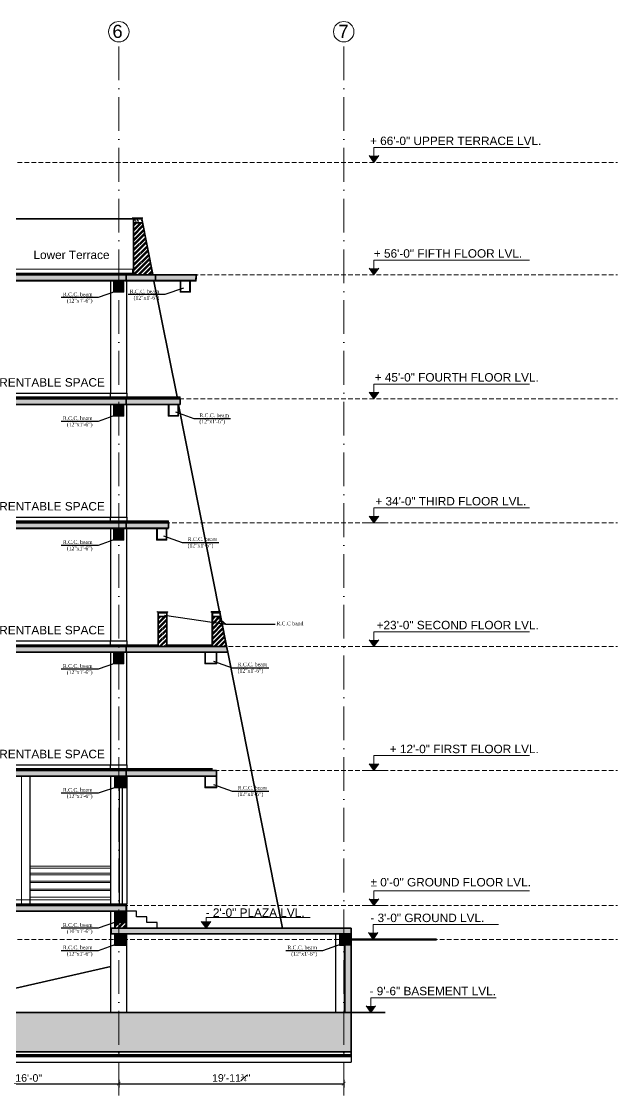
# Model space of a CAD drawing. Header units: inches. Extents: x 10755 to 33653, y -10992 to 10708.
# Drawn here: x 21695 to 22330, y 1486 to 2631 of the extents above; entities that cross this region are included whole.
import ezdxf

# ---------------------------------------------------------------- set-up
doc = ezdxf.new("R2010")
doc.units = ezdxf.units.IN
doc.header["$MEASUREMENT"] = 0
doc.linetypes.add('ACAD_ISO10W100', pattern=[18, 12, -3, 0, -3])
doc.linetypes.add('DASHED', pattern=[0.75, 0.5, -0.25])
for name, color, linetype, lineweight in [('arrow', 4, 'Continuous', 9), ('Border line inside', 222, 'Continuous', 50), ('centerline', 9, 'ACAD_ISO10W100', 5), ('col', 1, 'Continuous', 30), ('dimension center - 8', 134, 'Continuous', 13), ('dimension inter - 8', 6, 'Continuous', 13), ('door', 15, 'Continuous', 18), ('Elevation 1', 21, 'Continuous', 25), ('elevation2', 151, 'Continuous', 18), ('elevation3', 122, 'Continuous', 25), ('elevation4', 202, 'Continuous', 35), ('hatch', 33, 'Continuous', 5), ('hatch 2', 8, 'Continuous', 13), ('hatch- brick', 21, 'Continuous', 5), ('hatch- rcc', 252, 'Continuous', 5), ('hatch3', 43, 'Continuous', 5), ('Pillar', 11, 'Continuous', 25), ('PLASTER', 50, 'Continuous', 9), ('railing', 33, 'Continuous', 15), ('stair', 3, 'Continuous', 15), ('STAIRCASE', 143, 'Continuous', 15), ('text-1-4', 6, 'Continuous', 13), ('title text 1', 113, 'Continuous', 25), ('txt', 7, 'Continuous', 15), ('wall', 1, 'Continuous', 35)]:
    doc.layers.add(name, color=color, linetype=linetype, lineweight=lineweight)
doc.layers.add('T-TEXT', color=230, linetype='Continuous')
doc.layers.get('dimension inter - 8').off()
doc.styles.add('arial', font='arial.ttf')
doc.styles.add('Prajwal', font='stylu.ttf', dxfattribs={"height": 9})
doc.styles.get("Standard").update_dxf_attribs({"font": 'arial.ttf'})
doc.styles.add('suren', font='times.ttf', dxfattribs={"height": 4})
doc.dimstyles.new('1-4(p) arrow', dxfattribs={"dimtxt": 4, "dimasz": 4, "dimexe": 0, "dimexo": 0, "dimgap": 2, "dimtad": 1, "dimdec": 3, "dimzin": 0, "dimdsep": 46, "dimlunit": 4, "dimtxsty": 'arial', "dimblk": 'DOT', "dimcen": 0, "dimclrd": 4, "dimclre": 3, "dimclrt": 6, "dimadec": 0, "dimazin": 0, "dimtfac": 0.5, "dimtdec": 3, "dimtix": 1, "dimtofl": 0, "dimtmove": 0, "dimatfit": 3, "dimfxl": 0, "dimtolj": 1, "dimtzin": 0, "dimlwe": -1, "dimarcsym": 0})
doc.dimstyles.new('S8', dxfattribs={"dimscale": 8, "dimtxt": 1, "dimasz": 0.5, "dimexe": 0.5, "dimexo": 0.5, "dimgap": 0.25, "dimtad": 1, "dimzin": 3, "dimdsep": 46, "dimlunit": 4, "dimtxsty": 'Standard', "dimblk": 'ARCHTICK', "dimcen": 0, "dimclrd": 256, "dimclre": 256, "dimclrt": 6, "dimadec": 0, "dimazin": 0, "dimtfac": 0.5, "dimtix": 1, "dimtmove": 1, "dimatfit": 3, "dimfxl": 0.5, "dimfxlon": 1, "dimfrac": 1, "dimtolj": 1, "dimtzin": 0, "dimarcsym": 1})

# ---------------------------------------------------------------- blocks, each defined once
blk = doc.blocks.new('wewerr')
at = {"layer": 'hatch', "linetype": 'Continuous', "ltscale": 30}
for points in [[(193533.8, -5219.8), (193523.8, -5219.8), (193523.8, -5231.8), (193533.8, -5231.8)], [(193683.8, -5219.8), (193673.8, -5219.8), (193673.8, -5231.8), (193683.8, -5231.8)], [(193899.8, -5219.8), (193889.8, -5219.8), (193889.8, -5231.8), (193899.8, -5231.8)], [(194084.8, -5219.8), (194074.8, -5219.8), (194074.8, -5231.8), (194084.8, -5231.8)], [(194324.8, -5219.8), (194314.8, -5219.8), (194314.8, -5231.8), (194324.8, -5231.8)], [(194516.8, -5219.8), (194506.8, -5219.8), (194506.8, -5231.8), (194516.8, -5231.8)]]:
    blk.add_hatch(color=256, dxfattribs=at).paths.add_polyline_path(points)
at = {"layer": 'hatch 2', "linetype": 'Continuous', "ltscale": 30}
blk.add_hatch(color=256, dxfattribs=at).paths.add_polyline_path([(194519.8, -5219.8), (194519.8, -5213.8), (193520.8, -5213.8), (193520.8, -5219.8)])
h = blk.add_hatch(dxfattribs=at)
h.set_pattern_fill('ANSI32', color=256, scale=10, style=0)
h.set_pattern_definition([(45, (172868.0908, -7178.3252), (-2.6516504, 2.6516504), []), (45, (172869.8586, -7178.3252), (-2.6516504, 2.6516504), [])])
h.paths.add_polyline_path([(193528.8, -5231.8), (193523.8, -5231.8), (193523.8, -5218.8), (193520.8, -5218.8), (193520.8, -5345.8), (193528.8, -5345.8)])
h = blk.add_hatch(dxfattribs=at)
h.set_pattern_fill('ANSI32', color=256, scale=10, style=0)
h.set_pattern_definition([(45, (-2e-05, 421.004), (-2.65165043, 2.65165043), []), (45, (1.7677, 421.004), (-2.65165043, 2.65165043), [])])
h.paths.add_polyline_path([(193812, -5249.3), (193821, -5249.3), (193821, -5219.8), (193812, -5219.8)])
at = {"layer": 'door', "ltscale": 30}
for p, q in [((194080.4, -5343.8), (194080.4, -5231.8)), ((194082.4, -5343.8), (194082.4, -5231.8)), ((193815.5, -5343.8), (193815.5, -5253.3)), ((193817.5, -5343.8), (193817.5, -5253.3))]:
    blk.add_line(p, q, dxfattribs=at)
at = {"layer": 'Elevation 1'}
blk.add_lwpolyline([(193832.6, -5343.8), (193832.6, -5255.8), (193878.1, -5255.8), (193878.1, -5343.8)], dxfattribs=at)
at = {"layer": 'elevation3', "linetype": 'Continuous'}
for p, q in [((193832.6, -5255.8), (193832.6, -5343.8)), ((193878.1, -5255.8), (193878.1, -5343.8))]:
    blk.add_line(p, q, dxfattribs=at)
at = {"layer": 'hatch 2', "ltscale": 30}
blk.add_circle((193802, -5287.1), 7.47, dxfattribs=at)
blk.add_circle((193802, -5287.1), 7.47, dxfattribs=at)
at = {"layer": 'Pillar', "linetype": 'Continuous', "ltscale": 30}
for p, q in [((193537.3, -5339.8), (193537.3, -5219.8)), ((193670.3, -5339.8), (193670.3, -5219.8)), ((193687.3, -5339.8), (193687.3, -5219.8)), ((193886.3, -5339.8), (193886.3, -5219.8)), ((193903.3, -5301.8), (193903.3, -5219.8)), ((194086.3, -5220.3), (194086.3, -5343.8)), ((194114.3, -5343.8), (194114.3, -5220.3)), ((194311.3, -5343.8), (194311.3, -5219.8)), ((194328.3, -5339.8), (194328.3, -5219.8)), ((194503.3, -5339.8), (194503.3, -5219.8)), ((194520.3, -5339.8), (194520.3, -5219.8)), ((194076.3, -5232.3), (194076.3, -5343.8)), ((194071.3, -5339.8), (194071.3, -5262.8)), ((193530.8, -5339.8), (193811.5, -5339.8)), ((193537.8, -5343.8), (193537.8, -5339.8)), ((193669.8, -5343.8), (193669.8, -5339.8)), ((193687.8, -5343.8), (193687.8, -5339.8)), ((193821.5, -5339.8), (193832.6, -5339.8)), ((193878.1, -5339.8), (193897.8, -5339.8)), ((193885.8, -5343.8), (193885.8, -5339.8)), ((193959.8, -5339.8), (194076.3, -5339.8)), ((194070.8, -5343.8), (194070.8, -5339.8)), ((194086.3, -5339.8), (194114.3, -5339.8)), ((194311.3, -5339.8), (194328.8, -5339.8)), ((194328.8, -5343.8), (194328.8, -5339.8)), ((194328.8, -5339.8), (194520.8, -5339.8)), ((194502.8, -5343.8), (194502.8, -5339.8)), ((194520.8, -5343.8), (194520.8, -5339.8))]:
    blk.add_line(p, q, dxfattribs=at)
at = {"layer": 'PLASTER', "linetype": 'Continuous', "ltscale": 30}
blk.add_line((193811.5, -5253.8), (193821.5, -5253.8), dxfattribs=at)
for points in [[(193520.3, -5220.3), (193520.3, -5345.8)], [(193530.3, -5343.8), (193530.3, -5232.3), (193534.3, -5232.3), (193534.3, -5220.3), (193673.3, -5220.3), (193673.3, -5232.3), (193684.3, -5232.3), (193684.3, -5220.3), (193811.5, -5220.3), (193811.5, -5343.8)], [(193821.5, -5343.8), (193821.5, -5220.3), (193889.3, -5220.3), (193889.3, -5232.3), (193900.3, -5232.3), (193900.3, -5220.3), (194074.3, -5220.3), (194074.3, -5232.3), (194085.3, -5232.3), (194085.3, -5220.3), (194091.3, -5220.3), (194091.3, -5220.3), (194104.3, -5220.3), (194104.3, -5220.3), (194314.3, -5220.3), (194314.3, -5232.3), (194325.3, -5232.3), (194325.3, -5220.3), (194506.3, -5220.3), (194506.3, -5232.3), (194517.3, -5232.3), (194517.3, -5220.3)]]:
    blk.add_lwpolyline(points, dxfattribs=at)
at = {"layer": 'stair', "ltscale": 5}
for p, q in [((193529.8, -5343.8), (194520.8, -5343.8)), ((193529.8, -5344.8), (194520.8, -5344.8))]:
    blk.add_line(p, q, dxfattribs=at)
blk.add_lwpolyline([(193530.8, -5343.8), (193530.3, -5343.8), (193530.3, -5339.8), (193530.8, -5339.8)], close=True, dxfattribs=at)
at = {"layer": 'STAIRCASE', "linetype": 'Continuous', "ltscale": 30}
for p, q in [((194014.8, -5219.8), (194014.8, -5262.8)), ((194014.8, -5262.8), (194014.8, -5265.1)), ((193897.8, -5301.8), (193897.8, -5343.8)), ((193959.8, -5301.8), (193897.8, -5301.8)), ((193959.8, -5309.1), (193897.8, -5309.1)), ((193959.8, -5301.8), (193959.8, -5343.8)), ((193959.8, -5316.5), (193897.8, -5316.5)), ((193959.8, -5323.8), (193897.8, -5323.8)), ((193959.8, -5331.1), (193897.8, -5331.1)), ((193959.8, -5338.5), (193897.8, -5338.5))]:
    blk.add_line(p, q, dxfattribs=at)
for points in [[(193959.8, -5307.8), (194027.3, -5262.8), (194076.3, -5262.8)], [(194014.8, -5265.1), (194014.8, -5257.8), (194076.3, -5257.8), (194076.3, -5257.8)], [(193992.8, -5279.8), (193992.8, -5272.5), (194003.8, -5272.5), (194003.8, -5272.5)], [(194003.8, -5272.5), (194003.8, -5265.1), (194014.8, -5265.1), (194014.8, -5265.1)], [(193970.8, -5294.5), (193970.8, -5287.1), (193981.8, -5287.1), (193981.8, -5287.1)], [(193981.8, -5287.1), (193981.8, -5279.8), (193992.8, -5279.8), (193992.8, -5279.8)], [(193959.8, -5301.8), (193959.8, -5294.5), (193970.8, -5294.5), (193970.8, -5294.5)]]:
    blk.add_lwpolyline(points, dxfattribs=at)
at = {"layer": 'wall', "linetype": 'Continuous', "ltscale": 30}
for p, q in [((193520.8, -5213.8), (193902.8, -5213.8)), ((193902.8, -5213.8), (194519.8, -5213.8)), ((194071.8, -5213.8), (194519.8, -5213.8)), ((193520.8, -5345.8), (193520.8, -5219.8)), ((193523.8, -5219.8), (193520.8, -5219.8)), ((193533.8, -5219.8), (194519.8, -5219.8)), ((193812, -5219.8), (193812, -5253.3)), ((193821, -5219.8), (193821, -5253.3)), ((193531.8, -5231.8), (193523.8, -5231.8)), ((193529.8, -5345.8), (193529.8, -5231.7)), ((193812, -5249.3), (193821, -5249.3)), ((193812, -5253.3), (193821, -5253.3)), ((193520.8, -5345.8), (193529.8, -5345.8))]:
    blk.add_line(p, q, dxfattribs=at)
blk.add_lwpolyline([(193533.8, -5219.8), (193533.8, -5231.8), (193523.8, -5231.8), (193523.8, -5219.8)], dxfattribs=at)
for points in [[(193673.8, -5219.8), (193683.8, -5219.8), (193683.8, -5231.8), (193673.8, -5231.8)], [(193889.8, -5219.8), (193899.8, -5219.8), (193899.8, -5231.8), (193889.8, -5231.8)], [(194074.8, -5219.8), (194084.8, -5219.8), (194084.8, -5231.8), (194074.8, -5231.8)], [(194314.8, -5219.8), (194324.8, -5219.8), (194324.8, -5231.8), (194314.8, -5231.8)], [(194506.8, -5219.8), (194516.8, -5219.8), (194516.8, -5231.8), (194506.8, -5231.8)]]:
    blk.add_lwpolyline(points, close=True, dxfattribs=at)
at = {"layer": 'title text 1', "insert": (193796.5, -5282.9), "char_height": 7, "width": 6.48014975013211e-13, "attachment_point": 1, "rotation": 359.9563, "style": 'Prajwal'}
blk.add_mtext('\\pi-5.632;{\\fArial|b0|i0|c0|p34;D4}', dxfattribs=at)
blk.add_mtext('\\pi-5.632;{\\fArial|b0|i0|c0|p34;D4}', dxfattribs=at)
at = {"layer": 'txt', "linetype": 'Continuous', "char_height": 9, "attachment_point": 2, "style": 'arial'}
for s, insert, width in [('RENTABLE SPACE', (193633.2, -5323.3), 112.664), ('LIFT', (193852.8, -5322.1), 40.925), ('RENTABLE SPACE', (194440.7, -5323.8), 178.664)]:
    blk.add_mtext(s, dxfattribs=dict(at, insert=insert, width=width))
blk = doc.blocks.new('_Dot')
at = {"color": 0, "linetype": 'ByBlock', "lineweight": -2}
blk.add_line((-0.5, 0), (-1, 0), dxfattribs=at)
at = {"color": 0, "linetype": 'ByBlock', "const_width": 0.5}
blk.add_lwpolyline([(-0.25, 0, 1), (0.25, 0, 1)], format="xyb", close=True, dxfattribs=at)
blk = doc.blocks.new('_ArchTick')
at = {"color": 0, "const_width": 0.15}
blk.add_lwpolyline([(-0.5, -0.5), (0.5, 0.5)], dxfattribs=at)
blk = doc.blocks.new('*D3291')
at = {"layer": 'Defpoints', "color": 0, "transparency": 16777216}
for p in [(21606.5, 1511.6), (21798.5, 1514.5), (21798.5, 1498.7)]:
    blk.add_point(p, dxfattribs=at)
at = {"layer": 'dimension center - 8', "lineweight": -2, "transparency": 16777216}
for p, q in [((21606.5, 1502.7), (21606.5, 1494.7)), ((21798.5, 1502.7), (21798.5, 1494.7)), ((21606.5, 1498.7), (21798.5, 1498.7))]:
    blk.add_line(p, q, dxfattribs=at)
at = {"layer": 'dimension center - 8', "lineweight": -2, "transparency": 16777216, "xscale": 4, "yscale": 4, "zscale": 4, "rotation": 180}
blk.add_blockref('_ArchTick', (21606.5, 1498.7), dxfattribs=at)
at = {"layer": 'dimension center - 8', "lineweight": -2, "transparency": 16777216, "xscale": 4, "yscale": 4, "zscale": 4}
blk.add_blockref('_ArchTick', (21798.5, 1498.7), dxfattribs=at)
at = {"layer": 'dimension center - 8', "color": 6, "transparency": 16777216, "insert": (21702.5, 1504.8), "char_height": 8, "attachment_point": 5}
blk.add_mtext('\\A1;16\'-0"', dxfattribs=at)
blk = doc.blocks.new('*D3292')
at = {"layer": 'Defpoints', "color": 0, "transparency": 16777216}
for p in [(21798.5, 1514.5), (22038.1, 1511.5), (22038.1, 1498.7)]:
    blk.add_point(p, dxfattribs=at)
at = {"layer": 'dimension center - 8', "lineweight": -2, "transparency": 16777216}
for p, q in [((21798.5, 1502.7), (21798.5, 1494.7)), ((22038.1, 1502.7), (22038.1, 1494.7)), ((21798.5, 1498.7), (22038.1, 1498.7))]:
    blk.add_line(p, q, dxfattribs=at)
at = {"layer": 'dimension center - 8', "lineweight": -2, "transparency": 16777216, "xscale": 4, "yscale": 4, "zscale": 4, "rotation": 180}
blk.add_blockref('_ArchTick', (21798.5, 1498.7), dxfattribs=at)
at = {"layer": 'dimension center - 8', "lineweight": -2, "transparency": 16777216, "xscale": 4, "yscale": 4, "zscale": 4}
blk.add_blockref('_ArchTick', (22038.1, 1498.7), dxfattribs=at)
at = {"layer": 'dimension center - 8', "color": 6, "transparency": 16777216, "insert": (21918.3, 1504.8), "char_height": 8, "attachment_point": 5}
blk.add_mtext('\\A1;19\'-11{\\H0.500000x;\\S3#4;}"', dxfattribs=at)
blk = doc.blocks.new('edge b')
at = {"layer": 'PLASTER', "linetype": 'Continuous', "ltscale": 30}
blk.add_lwpolyline([(21837, 2076.7), (21837, 2064.7), (21826, 2064.7), (21826, 2076.7)], dxfattribs=at)
at = {"layer": 'wall', "linetype": 'Continuous', "ltscale": 30}
blk.add_lwpolyline([(21826.5, 2077.2), (21836.5, 2077.2), (21836.5, 2065.2), (21826.5, 2065.2), (21826.5, 2077.2)], dxfattribs=at)

msp = doc.modelspace()

# ---------------------------------------------------------------- hatches: boundary and pattern name
at = {"layer": 'hatch', "linetype": 'Continuous', "ltscale": 30}
for points in [[(21806.459, 1826.522), (21794.459, 1826.522), (21794.459, 1814.522), (21806.459, 1814.522)], [(21806.459, 1682.522), (21794.459, 1682.522), (21794.459, 1670.522), (21806.459, 1670.522)], [(21806.459, 1658.522), (21794.459, 1658.522), (21794.459, 1646.522), (21806.459, 1646.522)], [(22046.128, 1658.522), (22034.128, 1658.522), (22034.128, 1646.522), (22046.128, 1646.522)]]:
    msp.add_hatch(color=256, dxfattribs=at).paths.add_polyline_path(points)
at = {"layer": 'hatch'}
h = msp.add_hatch(color=256, dxfattribs=at)
h.dxf.hatch_style = 1
h.paths.add_polyline_path([(20807.459, 1574.522), (20807.459, 1532.522), (22046.128, 1532.522), (22046.128, 1574.522)])
at = {"layer": 'hatch 2', "ltscale": 30}
for points in [[(22065.253, 2487.646), (22075.332, 2487.646), (22070.292, 2480.522)], [(22065.253, 2367.646), (22075.332, 2367.646), (22070.292, 2360.522)], [(22065.253, 2235.646), (22075.332, 2235.646), (22070.292, 2228.522)], [(22065.253, 2103.646), (22075.332, 2103.646), (22070.292, 2096.522)], [(22065.253, 1971.646), (22075.332, 1971.646), (22070.292, 1964.522)], [(22065.253, 1839.646), (22075.332, 1839.646), (22070.292, 1832.522)], [(22065.253, 1695.646), (22075.331, 1695.646), (22070.292, 1688.522)], [(21886.342, 1671.646), (21896.42, 1671.646), (21891.381, 1664.522)], [(22064.42, 1659.646), (22074.498, 1659.646), (22069.459, 1652.522)], [(22062.029, 1581.646), (22072.108, 1581.646), (22067.069, 1574.522)]]:
    msp.add_hatch(color=256, dxfattribs=at).paths.add_polyline_path(points)
at = {"layer": 'hatch 2', "linetype": 'Continuous', "ltscale": 30}
for points in [[(21837.711, 2354.522), (21837.711, 2360.522), (21806.459, 2360.522), (21806.459, 2354.522)], [(21880.392, 2354.531), (21880.959, 2360.522), (21837.711, 2360.522), (21837.711, 2354.522)], [(21863.967, 2222.522), (21863.967, 2228.522), (21806.459, 2228.522), (21806.459, 2222.522)], [(21851.467, 2090.522), (21851.467, 2096.522), (21806.459, 2096.522), (21806.459, 2090.522)], [(21806.459, 1964.522), (21806.459, 1958.522), (21843.459, 1958.522), (21914.459, 1958.522), (21913.27, 1964.522)], [(21806.459, 1826.522), (21806.459, 1832.522), (20807.459, 1832.522), (20807.459, 1826.522)], [(21806.459, 1832.522), (21806.459, 1826.522), (21902.459, 1826.522), (21902.459, 1832.522)], [(20807.459, 1688.522), (20807.459, 1682.762), (21189.459, 1682.403), (21789.959, 1682.642), (21789.959, 1688.522)], [(21806.459, 1688.522), (21795.459, 1688.522), (21789.896, 1688.522), (21789.896, 1682.522), (21806.459, 1682.522)], [(22046.128, 1664.522), (21790.459, 1664.522), (21790.459, 1658.522), (22046.128, 1658.522)]]:
    msp.add_hatch(color=256, dxfattribs=at).paths.add_polyline_path(points)
h = msp.add_hatch(dxfattribs=at)
h.set_pattern_fill('ANSI32', color=256, scale=10, style=0)
h.paths.add_polyline_path([(21840.553, 1964.522), (21843.459, 1964.522), (21849.553, 1964.522), (21849.553, 1996.522), (21840.553, 1996.522)])
h.paths.add_polyline_path([(21898.144, 1964.522), (21913.27, 1964.522), (21906.928, 1996.522), (21898.144, 1996.522)])
h = msp.add_hatch(dxfattribs=at)
h.set_pattern_fill('ANSI32', color=256, scale=10, style=0)
h.set_pattern_definition([(45, (154.7446, -2e-10), (-2.6516504, 2.6516504), []), (45, (156.5124, -2e-10), (-2.6516504, 2.6516504), [])])
h.paths.add_polyline_path([(21806.459, 1664.522), (21806.459, 1670.522), (21803.459, 1670.522), (21798.459, 1670.522), (21798.459, 1664.522)])
h.paths.add_polyline_path([(21798.459, 1670.522), (21794.459, 1670.522), (21794.459, 1664.522), (21798.459, 1664.522)])
h = msp.add_hatch(color=256, dxfattribs=at)
h.paths.add_polyline_path([(22046.128, 1652.522), (22043.128, 1652.522), (22043.128, 1646.522), (22039.128, 1646.522), (22039.128, 1574.522), (22046.128, 1574.522)])
h.paths.add_polyline_path([(22043.128, 1652.522), (22046.128, 1652.522), (22046.128, 1658.522), (22043.128, 1658.522)])
h.paths.add_polyline_path([(22032.855, 1634.334), (22043.054, 1634.334), (22043.054, 1642.577), (22032.855, 1642.577)], flags=9)
at = {"layer": 'hatch- brick'}
h = msp.add_hatch(dxfattribs=at)
h.set_pattern_fill('ANSI32', color=256, scale=10, style=0)
h.set_pattern_definition([(45, (-23111.4525, -5e-13), (-2.65165043, 2.65165043), []), (45, (-23109.6848, -5e-13), (-2.65165043, 2.65165043), [])])
h.paths.add_polyline_path([(21823.751, 2416.207), (21814.175, 2416.207), (21814.175, 2415.707), (21814.175, 2360.522), (21834.787, 2360.522)])
at = {"layer": 'hatch- rcc'}
h = msp.add_hatch(dxfattribs=at)
h.set_pattern_fill('AR-CONC', color=256, style=0)
h.set_pattern_definition([(50, (-23111.4525, -5e-13), (7.1726018, -0.62752135), [0.75, -8.25]), (355, (-23111.4525, -5e-13), (-1.3875133, 7.5219213), [0.6, -6.6]), (100.451444, (-23110.855, -0.052), (5.7850885, 6.8943999), [0.6374019, -7.0114211]), (46.1842, (-23111.4525, 2), (10.6724133, -1.6551928), [1.125, -12.375]), (96.635635, (-23110.563, 1.862), (9.3466195, 9.741186), [0.9561034, -10.5171376]), (351.184164, (-23111.453, 2), (9.3466195, 9.741186), [0.9, -9.9]), (21, (-23110.4525, 1.5), (5.9690705, -4.0261889), [0.75, -8.25]), (326, (-23110.4525, 1.5), (2.4331533, 7.2515005), [0.6, -6.6]), (71.451445, (-23109.955, 1.1645), (8.4022238, 3.2253115), [0.6374019, -7.0114211]), (37.5, (-23111.4525, -5e-13), (0.12159855, 3.32893854), [0, -6.52, 0, -6.7, 0, -6.625]), (7.5, (-23111.4525, -5e-13), (2.63069537, 3.94411712), [0, -3.82, 0, -6.37, 0, -2.525]), (327.5, (-23113.6825, -5e-13), (5.33822436, -0.22554872), [0, -2.5, 0, -7.8, 0, -10.35]), (317.5, (-23114.6825, -5e-13), (5.8318617, 1.0010498), [0, -3.25, 0, -5.18, 0, -7.35])])
h.paths.add_polyline_path([(21822.958, 2420.207), (21814.175, 2420.207), (21814.175, 2416.207), (21823.751, 2416.207)])

# ---------------------------------------------------------------- linework, layer by layer
at = {"layer": 'Border line inside', "ltscale": 30}
msp.add_line((22046.128, 1652.522), (22136.99, 1652.522), dxfattribs=at)
at = {"layer": 'centerline', "ltscale": 3}
for p, q in [((21798.459, 1486.103), (21798.459, 2608.798)), ((22038.128, 1486.103), (22038.128, 2608.798))]:
    msp.add_line(p, q, dxfattribs=at)
at = {"layer": 'centerline', "linetype": 'Continuous'}
for centre in [(21798.459, 2619.71), (22038.128, 2619.71)]:
    msp.add_circle(centre, 10.912, dxfattribs=at)
at = {"layer": 'col'}
for p, q in [((21823.87, 2421.392, 0), (21812.707, 2421.204, 0)), ((21812.707, 2420.706, 0), (21812.707, 2421.204, 0)), ((21812.707, 2420.706, 0), (21812.707, 2421.204, 0)), ((21812.707, 2420.706, 0), (21812.707, 2421.195, 0)), ((21812.707, 2420.706, 0), (21812.832, 2420.706, 0)), ((21812.707, 2420.706, 0), (21812.832, 2420.706, 0)), ((21812.707, 2420.706, 0), (21812.707, 2420.706, 0)), ((21812.707, 2420.706, 0), (21812.832, 2420.706, 0)), ((21812.707, 2420.706, 0), (21812.707, 2420.706, 0)), ((21812.707, 2420.706, 0), (21812.832, 2420.706, 0)), ((21812.707, 2420.706, 0), (21812.707, 2420.706, 0)), ((21813.334, 2420.706, 0), (21813.458, 2420.706, 0)), ((21813.458, 2420.706, 0), (21823.868, 2420.707, 0)), ((21823.868, 2420.707, 0), (21823.87, 2421.392, 0)), ((21839.716, 2001.708, 0), (21850.634, 2001.519, 0)), ((21839.718, 2001.022, 0), (21839.716, 2001.708, 0)), ((21849.883, 2001.022, 0), (21839.718, 2001.022, 0)), ((21850.008, 2001.022, 0), (21849.883, 2001.022, 0)), ((21850.634, 2001.022, 0), (21850.509, 2001.022, 0)), ((21850.634, 2001.022, 0), (21850.509, 2001.022, 0)), ((21850.634, 2001.022, 0), (21850.509, 2001.022, 0)), ((21850.634, 2001.022, 0), (21850.509, 2001.022, 0)), ((21850.634, 2001.022, 0), (21850.634, 2001.519, 0)), ((21850.634, 2001.022, 0), (21850.634, 2001.519, 0)), ((21850.634, 2001.022, 0), (21850.634, 2001.51, 0)), ((21850.634, 2001.022, 0), (21850.634, 2001.022, 0)), ((21850.634, 2001.022, 0), (21850.634, 2001.022, 0)), ((21850.634, 2001.022, 0), (21850.634, 2001.022, 0)), ((21906.827, 2001.708, 0), (21896.893, 2001.519, 0)), ((21896.893, 2001.022, 0), (21896.893, 2001.519, 0)), ((21896.893, 2001.022, 0), (21896.893, 2001.519, 0)), ((21896.893, 2001.022, 0), (21896.893, 2001.51, 0)), ((21896.893, 2001.022, 0), (21896.893, 2001.022, 0)), ((21896.893, 2001.022, 0), (21897.018, 2001.022, 0)), ((21896.893, 2001.022, 0), (21897.018, 2001.022, 0)), ((21896.893, 2001.022, 0), (21896.893, 2001.022, 0)), ((21896.893, 2001.022, 0), (21897.018, 2001.022, 0)), ((21896.893, 2001.022, 0), (21897.018, 2001.022, 0)), ((21896.893, 2001.022, 0), (21896.893, 2001.022, 0)), ((21897.52, 2001.022, 0), (21897.645, 2001.022, 0)), ((21897.645, 2001.022, 0), (21906.826, 2001.022, 0)), ((21906.826, 2001.022, 0), (21906.827, 2001.708, 0))]:
    msp.add_line(p, q, dxfattribs=at)
for centre, start, end in [((21813.083, 2420.705, 0), 0.196316, 179.80581), ((21813.083, 2420.705, 0), 0.196316, 179.80581), ((21850.259, 2001.021, 0), 0.19419, 179.803684), ((21850.259, 2001.021, 0), 0.19419, 179.803684), ((21897.269, 2001.021, 0), 0.196316, 179.80581), ((21897.269, 2001.021, 0), 0.196316, 179.80581)]:
    msp.add_arc(centre, 0.251, start, end, dxfattribs=at)
at = {"layer": 'Defpoints'}
msp.add_line((22046.128, 1527.522), (22046.128, 1521.522), dxfattribs=at)
at = {"layer": 'Defpoints', "linetype": 'Continuous', "ltscale": 30}
msp.add_line((20807.459, 1521.522), (22046.128, 1521.522), dxfattribs=at)
at = {"layer": 'elevation2'}
msp.add_line((21694.786, 1826.522), (21694.786, 1690.522), dxfattribs=at)
at = {"layer": 'elevation4', "linetype": 'Continuous', "ltscale": 30}
for p, q in [((21813.958, 2420.207), (21374.459, 2420.207)), ((21905.904, 2001.69), (21862.038, 2222.022)), ((21972.726, 1664.522), (21914.459, 1958.522))]:
    msp.add_line(p, q, dxfattribs=at)
at = {"layer": 'hatch 2', "ltscale": 30}
for p, q in [((22070.292, 2496.284), (22235.99, 2496.284)), ((22070.292, 2480.522), (22070.292, 2496.284)), ((22070.292, 2480.522), (22065.253, 2487.646)), ((22070.292, 2480.522), (22075.332, 2487.646)), ((22070.292, 2376.284), (22235.99, 2376.284)), ((22070.292, 2360.522), (22070.292, 2376.284)), ((22070.292, 2360.522), (22065.253, 2367.646)), ((22070.292, 2360.522), (22075.332, 2367.646)), ((22070.292, 2244.284), (22235.99, 2244.284)), ((22070.292, 2228.522), (22070.292, 2244.284)), ((22070.292, 2228.522), (22065.253, 2235.646)), ((22070.292, 2228.522), (22075.332, 2235.646)), ((22070.292, 2112.284), (22235.99, 2112.284)), ((22070.292, 2096.522), (22070.292, 2112.284)), ((22057.975, 2096.522), (22082.61, 2096.522)), ((22058.005, 2096.522), (22082.64, 2096.522)), ((22070.292, 2096.522), (22065.253, 2103.646)), ((22070.292, 2096.522), (22075.332, 2103.646)), ((22070.292, 1980.284), (22235.99, 1980.284)), ((22070.292, 1964.522), (22070.292, 1980.284)), ((22070.292, 1964.522), (22065.253, 1971.646)), ((22070.292, 1964.522), (22075.332, 1971.646)), ((22057.975, 1964.522), (22082.61, 1964.522)), ((22058.005, 1964.522), (22082.64, 1964.522)), ((22070.292, 1832.522), (22070.292, 1848.284)), ((22070.292, 1848.284), (22235.99, 1848.284)), ((22057.975, 1832.522), (22082.61, 1832.522)), ((22058.005, 1832.522), (22082.64, 1832.522)), ((22070.292, 1832.522), (22065.253, 1839.646)), ((22070.292, 1832.522), (22075.332, 1839.646)), ((22070.292, 1688.522), (22065.253, 1695.646)), ((22070.292, 1688.522), (22070.292, 1704.284)), ((22070.292, 1704.284), (22235.99, 1704.284)), ((22070.292, 1688.522), (22075.331, 1695.646)), ((22057.975, 1688.522), (22082.61, 1688.522)), ((21891.381, 1664.522), (21886.342, 1671.646)), ((21891.381, 1664.522), (21891.381, 1675.975)), ((21891.381, 1675.975), (22002.323, 1675.975)), ((21891.381, 1664.522), (21896.42, 1671.646)), ((22069.459, 1652.522), (22064.42, 1659.646)), ((22069.459, 1652.522), (22069.459, 1668.284)), ((22069.459, 1668.284), (22203.003, 1668.284)), ((22069.459, 1652.522), (22074.498, 1659.646)), ((22067.069, 1574.522), (22062.029, 1581.646)), ((22067.069, 1574.522), (22067.069, 1590.284)), ((22067.069, 1590.284), (22200.613, 1590.284)), ((22067.069, 1574.522), (22072.108, 1581.646))]:
    msp.add_line(p, q, dxfattribs=at)
at = {"layer": 'hatch3', "linetype": 'DASHED', "lineweight": 0, "ltscale": 10}
for p, q in [((20587.918, 2480.522), (22329.789, 2480.522)), ((20587.918, 2360.522), (22329.789, 2360.522)), ((20587.918, 2228.522), (22329.789, 2228.522)), ((20587.918, 2096.522), (22329.789, 2096.522)), ((20587.918, 1964.522), (22329.789, 1964.522)), ((20587.918, 1832.522), (22329.789, 1832.522)), ((20587.918, 1688.522), (22329.789, 1688.522)), ((20587.975, 1652.522), (22329.789, 1652.522))]:
    msp.add_line(p, q, dxfattribs=at)
at = {"layer": 'hatch3', "linetype": 'DASHED', "lineweight": 0, "ltscale": 85}
msp.add_line((21449.98, 1832.522), (21806.459, 1832.522), dxfattribs=at)
at = {"layer": 'Pillar', "linetype": 'Continuous', "ltscale": 30}
for p, q in [((21703.785, 1826.522), (21703.785, 1690.522)), ((21789.959, 1690.522), (21789.959, 1826.022)), ((21806.959, 1826.522), (21806.959, 1690.522)), ((21789.959, 1574.522), (21789.959, 1682.022)), ((21789.959, 1664.522), (21789.959, 1682.022)), ((21806.959, 1574.522), (21806.959, 1658.022)), ((22029.628, 1574.522), (22029.628, 1658.522))]:
    msp.add_line(p, q, dxfattribs=at)
at = {"layer": 'Pillar', "ltscale": 30}
for p, q in [((21798.959, 1814.022), (21798.959, 1690.522)), ((21801.959, 1814.022), (21801.959, 1690.522))]:
    msp.add_line(p, q, dxfattribs=at)
at = {"layer": 'Pillar', "linetype": 'Continuous', "ltscale": 30}
for points in [[(21806.459, 1681.522), (21806.459, 1688.522), (21795.459, 1688.522)], [(21817.459, 1676.522), (21817.459, 1682.522), (21806.959, 1682.522)], [(21828.459, 1670.522), (21828.459, 1676.522), (21817.459, 1676.522)], [(21839.459, 1664.522), (21839.459, 1670.522), (21828.459, 1670.522)]]:
    msp.add_lwpolyline(points, dxfattribs=at)
at = {"layer": 'PLASTER', "linetype": 'Continuous', "ltscale": 30}
for p, q in [((21813.675, 2420.706), (21813.675, 2362.522)), ((21835.198, 2361.022), (21823.449, 2420.304)), ((21835.198, 2361.022), (21881.508, 2361.022)), ((21880.846, 2354.022), (21881.508, 2361.022)), ((21804.959, 2354.022), (21837.711, 2354.022)), ((21837.711, 2354.022), (21861.732, 2354.022)), ((21862.232, 2354.022), (21880.846, 2354.022)), ((21863.967, 2222.022), (21803.959, 2222.022)), ((21851.467, 2090.022), (21803.959, 2090.022)), ((21840.053, 1966.522), (21840.053, 2001.022)), ((21850.053, 1966.522), (21850.053, 2001.166)), ((21897.644, 2001.022), (21897.644, 1966.522)), ((21915.068, 1958.022), (21906.546, 2001.022)), ((21902.959, 1832.522), (21902.459, 1832.522)), ((21789.959, 1658.022), (21789.959, 1664.522)), ((22038.628, 1574.522), (22038.628, 1646.022))]:
    msp.add_line(p, q, dxfattribs=at)
at = {"layer": 'PLASTER'}
for p, q in [((21372.459, 2362.522), (21813.958, 2362.522)), ((21372.459, 2361.522), (21813.958, 2361.522)), ((21373.459, 2366.522), (21813.458, 2366.522))]:
    msp.add_line(p, q, dxfattribs=at)
at = {"layer": 'PLASTER', "linetype": 'Continuous', "ltscale": 30}
for points in [[(21813.175, 2366.522), (21813.675, 2366.522), (21813.675, 2362.522), (21813.175, 2362.522), (21813.175, 2366.522)], [(21915.068, 1958.022), (21902.959, 1958.022), (21902.959, 1946.022), (21889.959, 1946.022), (21889.959, 1958.022), (21803.959, 1958.022)], [(21902.959, 1826.022), (21902.959, 1832.522)], [(21612.959, 1826.022), (21793.959, 1826.022), (21793.959, 1814.022), (21806.959, 1814.022), (21806.959, 1826.022)], [(21902.959, 1826.522), (21902.959, 1814.022), (21889.959, 1814.022), (21889.959, 1826.022), (21806.959, 1826.022)], [(21612.959, 1682.022), (21793.959, 1682.022), (21793.959, 1664.522), (21792.959, 1664.522), (21792.959, 1664.522)], [(22038.628, 1646.022), (22033.628, 1646.022), (22033.628, 1658.022), (21806.959, 1658.022), (21806.959, 1646.022), (21793.959, 1646.022), (21793.959, 1658.022), (21789.959, 1658.022)]]:
    msp.add_lwpolyline(points, dxfattribs=at)
at = {"layer": 'railing'}
for p, q in [((21703.785, 1730.522), (21789.959, 1730.522)), ((21703.785, 1728.522), (21789.959, 1728.522)), ((21703.785, 1722.872), (21789.959, 1722.872)), ((21703.785, 1721.372), (21789.959, 1721.372)), ((21703.785, 1714.472), (21789.959, 1714.472)), ((21703.785, 1712.972), (21789.959, 1712.972)), ((21703.785, 1706.072), (21789.959, 1706.072)), ((21703.785, 1704.572), (21789.959, 1704.572)), ((21789.959, 1697.522), (21703.785, 1697.522)), ((21789.959, 1694.522), (21703.785, 1694.522))]:
    msp.add_line(p, q, dxfattribs=at)
at = {"layer": 'stair', "ltscale": 5}
for p, q in [((21806.459, 2230.522), (21863.967, 2230.522)), ((21806.459, 2229.522), (21863.967, 2229.522)), ((21863.967, 2228.522), (21863.967, 2230.522)), ((21851.467, 2098.522), (21806.459, 2098.522)), ((21851.467, 2097.522), (21806.459, 2097.522)), ((21851.467, 2096.522), (21851.467, 2098.522)), ((21840.553, 1966.522), (21806.459, 1966.522)), ((21840.553, 1965.522), (21806.459, 1965.522)), ((21898.144, 1966.522), (21849.553, 1966.522)), ((21898.144, 1965.522), (21849.553, 1965.522)), ((21898.459, 1834.522), (21806.459, 1834.522)), ((21898.459, 1833.522), (21806.459, 1833.522)), ((21601.959, 1694.522), (21703.785, 1694.522)), ((20746.963, 1690.522), (21806.959, 1690.522)), ((20747.463, 1689.522), (21806.459, 1689.522)), ((21806.459, 1690.522), (21806.459, 1688.522)), ((21806.959, 1690.522), (21806.959, 1664.522))]:
    msp.add_line(p, q, dxfattribs=at)
at = {"layer": 'wall', "linetype": 'Continuous', "ltscale": 30}
for p, q in [((21814.175, 2420.207), (21814.175, 2415.707)), ((21822.958, 2420.207), (21814.175, 2420.207)), ((21823.751, 2416.207), (21814.175, 2416.207)), ((21814.175, 2415.707), (21814.175, 2360.522)), ((21834.787, 2360.522), (21822.958, 2420.207)), ((21806.459, 2360.522), (21837.711, 2360.522)), ((21806.459, 2354.522), (21806.459, 2360.522)), ((21837.711, 2360.522), (21837.711, 2354.522)), ((21837.711, 2360.522), (21880.959, 2360.522)), ((21880.391, 2354.522), (21880.959, 2360.522)), ((21806.459, 2354.522), (21837.711, 2354.522)), ((21860.552, 2230.522), (21835.877, 2354.022)), ((21837.711, 2354.522), (21880.391, 2354.522)), ((21806.459, 2228.522), (21806.459, 2222.522)), ((21806.459, 2228.522), (21863.967, 2228.522)), ((21863.967, 2222.522), (21806.459, 2222.522)), ((21863.967, 2228.522), (21863.967, 2222.522)), ((21806.459, 2096.522), (21806.459, 2090.522)), ((21806.459, 2096.522), (21851.467, 2096.522)), ((21851.467, 2096.522), (21851.467, 2090.522)), ((21851.467, 2090.522), (21806.459, 2090.522)), ((21849.553, 2000.522), (21840.553, 2000.522)), ((21840.553, 1964.522), (21840.553, 2000.522)), ((21849.553, 1996.522), (21840.553, 1996.522)), ((21849.553, 1964.522), (21849.553, 2000.522)), ((21906.135, 2000.522), (21898.144, 2000.522)), ((21898.144, 2000.522), (21898.144, 1964.522)), ((21906.135, 2000.522), (21898.144, 2000.522)), ((21906.135, 2000.522), (21898.144, 2000.522)), ((21906.928, 1996.522), (21898.144, 1996.522)), ((21913.27, 1964.522), (21906.135, 2000.522)), ((21806.459, 1964.522), (21806.459, 1958.522)), ((21843.459, 1964.522), (21806.459, 1964.522)), ((21806.459, 1958.522), (21843.459, 1958.522)), ((21843.459, 1964.522), (21913.27, 1964.522)), ((21914.459, 1958.522), (21843.459, 1958.522)), ((21914.459, 1958.522), (21913.27, 1964.522)), ((21189.459, 1832.522), (21806.459, 1832.522)), ((21358.459, 1832.522), (21806.459, 1832.522)), ((21806.459, 1832.522), (21806.459, 1826.522)), ((21902.459, 1832.522), (21806.459, 1832.522)), ((21902.459, 1832.522), (21902.459, 1826.522)), ((20807.459, 1826.522), (21806.459, 1826.522)), ((21806.459, 1826.522), (21902.459, 1826.522)), ((21189.459, 1688.522), (21806.459, 1688.522)), ((21189.459, 1682.522), (21806.459, 1682.522)), ((21806.459, 1682.522), (21806.459, 1688.522)), ((21806.459, 1682.522), (21806.459, 1664.522)), ((22046.128, 1664.522), (21790.459, 1664.522)), ((21790.459, 1658.522), (21790.459, 1664.522)), ((21794.459, 1670.522), (21794.459, 1664.522)), ((22046.128, 1574.522), (22046.128, 1664.522)), ((22046.128, 1658.522), (21790.459, 1658.522)), ((22039.128, 1574.522), (22039.128, 1658.522)), ((21789.959, 1623.627), (21574.459, 1574.522)), ((20807.459, 1574.522), (22082.409, 1574.522)), ((21427.568, 1574.522), (22046.128, 1574.522)), ((22046.128, 1527.522), (22046.128, 1574.522)), ((20807.459, 1532.522), (22046.128, 1532.522)), ((20807.459, 1529.522), (22046.128, 1529.522)), ((20807.459, 1527.522), (22046.128, 1527.522))]:
    msp.add_line(p, q, dxfattribs=at)
for points in [[(21902.459, 1958.522), (21902.459, 1946.522), (21890.459, 1946.522), (21890.459, 1958.522)], [(21902.459, 1826.522), (21902.459, 1814.522), (21890.459, 1814.522), (21890.459, 1826.522)]]:
    msp.add_lwpolyline(points, dxfattribs=at)
for points in [[(21794.459, 1826.522), (21806.459, 1826.522), (21806.459, 1814.522), (21794.459, 1814.522)], [(21794.459, 1682.522), (21806.459, 1682.522), (21806.459, 1670.522), (21794.459, 1670.522)], [(21794.459, 1658.522), (21806.459, 1658.522), (21806.459, 1646.522), (21794.459, 1646.522)], [(22034.128, 1658.522), (22046.128, 1658.522), (22046.128, 1646.522), (22034.128, 1646.522)]]:
    msp.add_lwpolyline(points, close=True, dxfattribs=at)

# ---------------------------------------------------------------- block references
at = {"layer": 'dimension inter - 8'}
for p in [(37.685, 277.333), (25.185, 145.333), (12.685, 13.333)]:
    msp.add_blockref('edge b', p, dxfattribs=at)
at = {"layer": 'wall', "linetype": 'Continuous'}
for p in [(-172713.346, 7574.325), (-172713.346, 7442.325), (-172713.346, 7310.325), (-172713.346, 7178.325)]:
    msp.add_blockref('wewerr', p, dxfattribs=at)

# ---------------------------------------------------------------- texts
at = {"layer": 'T-TEXT', "ltscale": 100, "char_height": 14, "width": 12.94397, "attachment_point": 3, "style": 'suren'}
for s, insert in [('{\\fArial|b0|i0|c0|p34;6}', (21802.55, 2627.148)), ('{\\fArial|b0|i0|c0|p34;7}', (22043.27, 2627.148))]:
    msp.add_mtext(s, dxfattribs=dict(at, insert=insert))
at = {"layer": 'text-1-4', "ltscale": 50, "char_height": 4, "width": 33.30159}
for s, insert, attachment_point, rotation in [('{\\fTimes New Roman|b0|i0|c0|p18;R.C.C. beam (12"x1\'-6")}', (21770.464, 2341.848), 3, 0.073657), ('{\\fTimes New Roman|b0|i0|c0|p18;R.C.C. beam (12"x1\'-6")}', (21841.661, 2344.996), 3, 0.073657), ('{\\fTimes New Roman|b0|i0|c0|p18;R.C.C. beam (12"x1\'-6")}', (21770.464, 2209.848), 3, 0.073657), ('{\\fTimes New Roman|b0|i0|c0|p18;R.C.C. beam (12"x1\'-6")}', (21884.303, 2212.996), 1, 359.926343), ('{\\fTimes New Roman|b0|i0|c0|p18;R.C.C. beam (12"x1\'-6")}', (21770.464, 2077.848), 3, 0.073657), ('{\\fTimes New Roman|b0|i0|c0|p18;R.C.C. beam (12"x1\'-6")}', (21871.803, 2080.996), 1, 359.926343), ('{\\fTimes New Roman|b0|i0|c0|p18;R.C.C. beam (12"x1\'-6")}', (21770.464, 1945.848), 3, 0.073657), ('{\\fTimes New Roman|b0|i0|c0|p18;R.C.C. beam (12"x1\'-6")}', (21925.03, 1947.496), 1, 359.926343), ('{\\fTimes New Roman|b0|i0|c0|p18;R.C.C. beam (12"x1\'-6")}', (21770.464, 1813.848), 3, 0.073657), ('{\\fTimes New Roman|b0|i0|c0|p18;R.C.C. beam (12"x1\'-6")}', (21925.03, 1815.996), 1, 359.926343), ('{\\fTimes New Roman|b0|i0|c0|p18;R.C.C. beam (10"x1\'-6")}', (21770.464, 1669.848), 3, 0.073657), ('{\\fTimes New Roman|b0|i0|c0|p18;R.C.C. beam (12"x1\'-6")}', (21770.464, 1645.848), 3, 0.073657), ('{\\fTimes New Roman|b0|i0|c0|p18;R.C.C. beam (12"x1\'-6")}', (22009.633, 1645.848), 3, 0.073657)]:
    msp.add_mtext(s, dxfattribs=dict(at, insert=insert, attachment_point=attachment_point, rotation=rotation))
at = {"layer": 'text-1-4', "ltscale": 50, "insert": (21964.834, 1991.211), "char_height": 4, "width": 113.8795, "attachment_point": 1}
msp.add_mtext('\\A1;{\\fTimes New Roman|b0|i0|c0|p18;\\H1.0003x; R.C.C band}', dxfattribs=at)
at = {"layer": 'title text 1', "char_height": 9, "width": 288.36124, "attachment_point": 3, "style": 'Prajwal'}
for s, insert in [('\\pi-42.13;{\\fArial|b0|i0|c0|p34;+ 66\'-0" UPPER TERRACE LVL.}', (22248.652, 2507.93)), ('\\pi-42.13;{\\fArial|b0|i0|c0|p34;+ 56\'-0" FIFTH FLOOR LVL.}', (22228.28, 2387.93)), ('\\pi-42.13;{\\fArial|b0|i0|c0|p34;+ 45\'-0" FOURTH FLOOR LVL.}', (22245.925, 2255.93)), ('\\pi-42.13;{\\fArial|b0|i0|c0|p34;+ 34\'-0" THIRD FLOOR LVL.}', (22232.654, 2123.93)), ('\\pi-42.13;{\\fArial|b0|i0|c0|p34;+23\'-0" SECOND FLOOR LVL.}', (22245.925, 1991.93)), ('\\pi-42.13;{\\fArial|b0|i0|c0|p34;+ 12\'-0" FIRST FLOOR LVL.}', (22245.925, 1859.93)), ('\\pi-42.13;{\\fArial|b0|i0|c0|p34;%%P 0\'-0" GROUND FLOOR LVL.}', (22237.564, 1717.915)), ('\\pi-42.13;{\\fArial|b0|i0|c0|p34;- 2\'-0" PLAZA LVL.}', (21996.41, 1685.487)), ('\\pi-42.13;{\\fArial|b0|i0|c0|p34;- 3\'-0" GROUND LVL.}', (22187.891, 1679.93)), ('\\pi-42.13;{\\fArial|b0|i0|c0|p34;- 9\'-6" BASEMENT LVL.}', (22200.288, 1601.93))]:
    msp.add_mtext(s, dxfattribs=dict(at, insert=insert))
at = {"layer": 'txt', "linetype": 'Continuous', "insert": (21748.053, 2386.45), "char_height": 9, "width": 116.97954, "attachment_point": 2, "style": 'arial'}
msp.add_mtext('Lower {\\fArial|b0|i0|c186|p34;Terrace}', dxfattribs=at)

# ---------------------------------------------------------------- dimensions: what is measured, and where the dimension line sits
at = {"layer": 'dimension center - 8'}
for base, p1, p2, picture, middle in [((21798.459, 1498.697), (21606.459, 1511.599), (21798.459, 1514.461), '*D3291', (21702.459, 1504.781)), ((22038.128, 1498.703), (21798.459, 1514.461), (22038.128, 1511.458), '*D3292', (21918.293, 1504.815))]:
    dim = msp.add_linear_dim(base=base, p1=p1, p2=p2, dimstyle='S8', dxfattribs=at)
    dim.commit()
    dim.dimension.update_dxf_attribs({"geometry": picture, "text_midpoint": middle})

# ---------------------------------------------------------------- leaders
at = {"layer": 'arrow'}
for points in [[(21867.243, 2346.495), (21847.521, 2339.518), (21808.35, 2339.518)], [(21867.243, 2346.495), (21847.521, 2339.518), (21808.35, 2339.518)], [(21796.046, 2343.348), (21776.323, 2336.37), (21737.153, 2336.37)], [(21796.046, 2343.348), (21776.323, 2336.37), (21737.153, 2336.37)], [(21796.046, 2211.348), (21776.323, 2204.37), (21737.153, 2204.37)], [(21796.046, 2211.348), (21776.323, 2204.37), (21737.153, 2204.37)], [(21858.721, 2214.495), (21878.444, 2207.518), (21917.615, 2207.518)], [(21858.721, 2214.495), (21878.444, 2207.518), (21917.615, 2207.518)], [(21796.046, 2079.348), (21776.323, 2072.37), (21737.153, 2072.37)], [(21796.046, 2079.348), (21776.323, 2072.37), (21737.153, 2072.37)], [(21846.221, 2082.495), (21865.944, 2075.518), (21905.115, 2075.518)], [(21846.221, 2082.495), (21865.944, 2075.518), (21905.115, 2075.518)], [(21847.098, 1997.885), (21912.389, 1988.439), (21964.895, 1988.439)], [(21902.706, 1996.747), (21912.389, 1988.439), (21964.895, 1988.439)], [(21796.046, 1947.348), (21776.323, 1940.37), (21737.153, 1940.37)], [(21796.046, 1947.348), (21776.323, 1940.37), (21737.153, 1940.37)], [(21899.448, 1948.995), (21919.171, 1942.018), (21958.341, 1942.018)], [(21899.448, 1948.995), (21919.171, 1942.018), (21958.341, 1942.018)], [(21798.046, 1815.348), (21776.323, 1808.37), (21737.153, 1808.37)], [(21899.448, 1817.495), (21919.171, 1810.518), (21958.341, 1810.518)], [(21899.448, 1817.495), (21919.171, 1810.518), (21958.341, 1810.518)], [(21796.046, 1671.348), (21776.323, 1664.37), (21737.153, 1664.37)], [(21796.046, 1647.348), (21776.323, 1640.37), (21737.153, 1640.37)], [(22035.215, 1647.348), (22015.492, 1640.37), (21976.321, 1640.37)]]:
    msp.add_leader(points, dimstyle='1-4(p) arrow', override={"dimtad": 0}, dxfattribs=at)

doc.saveas('drawing.dxf')
